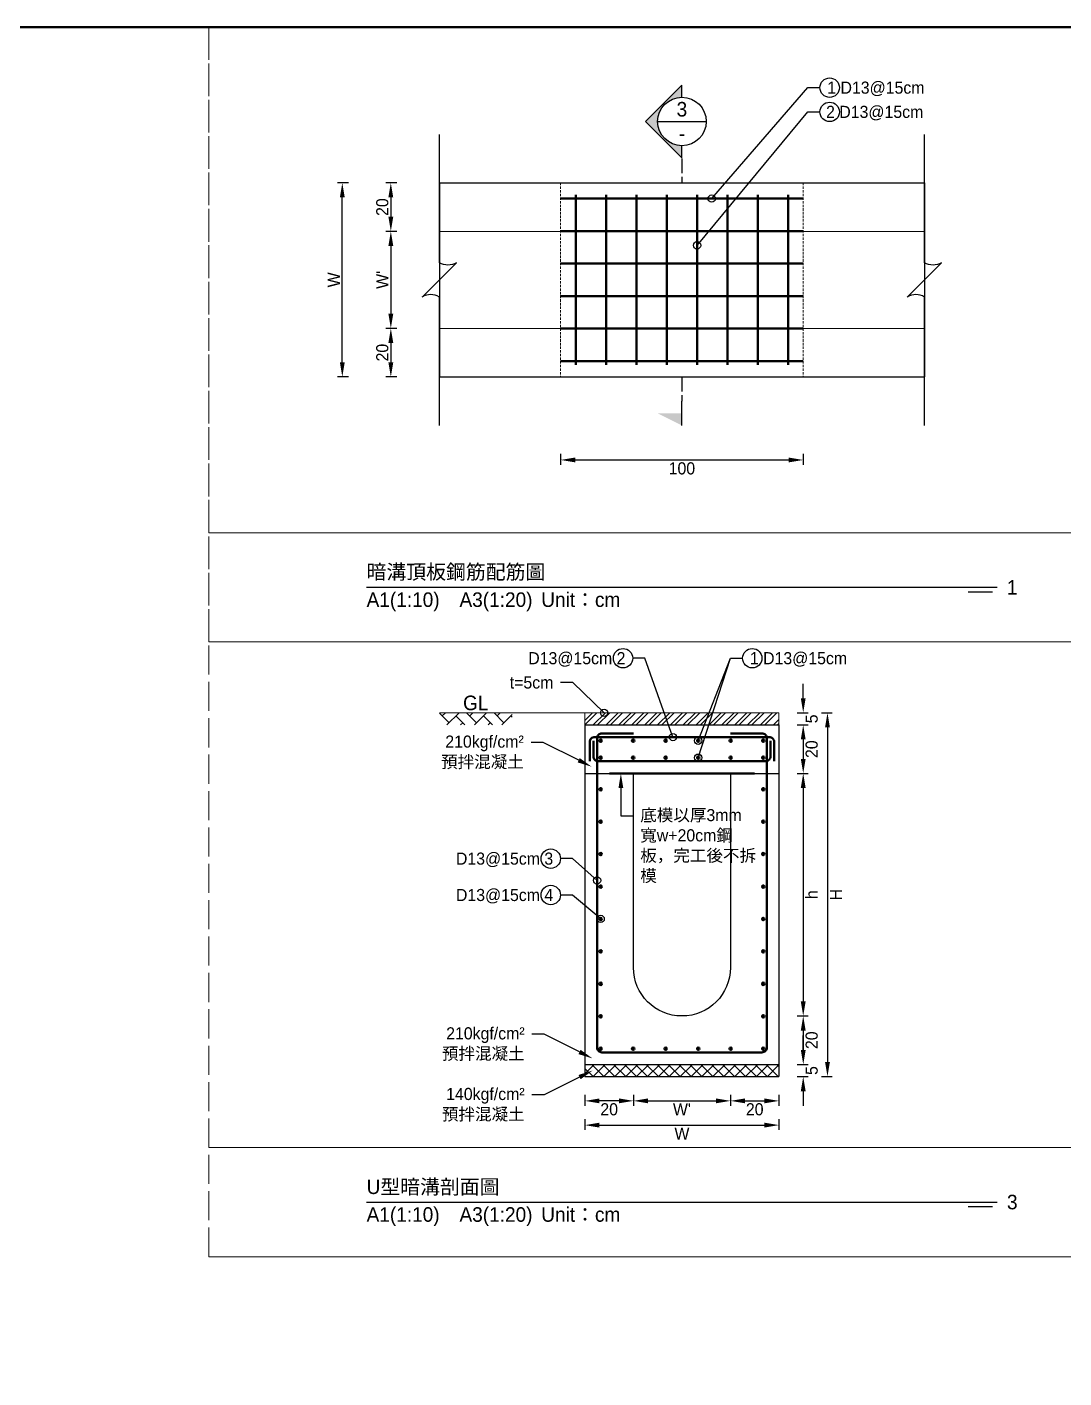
# Model space of a CAD drawing. Extents: x -3420 to 2030, y -3892 to 566.
# Drawn here: x -855 to -428, y -3335 to -2778 of the extents above; entities that cross this region are included whole.
import ezdxf
from ezdxf import colors
from ezdxf.entities.mleader import LeaderData, LeaderLine
from ezdxf.math import Vec2, Vec3

# ---------------------------------------------------------------- set-up
doc = ezdxf.new("R2010")
doc.units = 0
doc.header["$MEASUREMENT"] = 0
for name, pattern in [('ACAD_ISO02W100', [15, 12, -3]), ('DASHEDX2', [1.5, 1, -0.5]), ('HIDDEN', [0.375, 0.25, -0.125])]:
    doc.linetypes.add(name, pattern=pattern)
for name, color, linetype, lineweight in [('一、3.基本-變更', 1, 'Continuous', 50), ('二、1.繪圖-既有設施', 8, 'Continuous', 20), ('二、2.繪圖-施作項目', 181, 'Continuous', 30), ('二、4.繪圖-設計鋪面', 40, 'Continuous', 20), ('二、5.繪圖-鋼筋', 60, 'Continuous', 50), ('二、6.繪圖-其他施作項目', 35, 'Continuous', 30)]:
    doc.layers.add(name, color=color, linetype=linetype, lineweight=lineweight)
doc.layers.add('一、4.基本-隱藏', color=9, linetype='ACAD_ISO02W100', lineweight=20, plot=False)
doc.layers.add('三、3.文字-註解文字', color=2, linetype='Continuous')
doc.styles.add('次圖名(詳圖)', font='MS PGothic.ttf', dxfattribs={"height": 6})
doc.styles.add('註解文字(詳圖)', font='MS PGothic.ttf', dxfattribs={"height": 5})
doc.dimstyles.new('註解文字(詳圖)', dxfattribs={"dimtxt": 5, "dimasz": 6, "dimexe": 2, "dimexo": 5, "dimgap": 1, "dimtad": 2, "dimzin": 0, "dimdsep": 46, "dimtxsty": '註解文字(詳圖)', "dimcen": 0.1, "dimclrd": 144, "dimclre": 144, "dimclrt": 256, "dimadec": 0, "dimazin": 0, "dimtfac": 1, "dimtofl": 0, "dimtmove": 0, "dimatfit": 3, "dimfxlon": 1, "dimtolj": 1, "dimtzin": 0, "dimlwd": -1, "dimlwe": -1, "dimarcsym": 1})

# ---------------------------------------------------------------- blocks, each defined once
blk = doc.blocks.new('*D254')
at = {"layer": 'Defpoints', "color": 0, "transparency": 16777216}
for p in [(-685.015, -2842.25), (-705.015, -2862.25), (-685.015, -2862.25)]:
    blk.add_point(p, dxfattribs=at)
at = {"layer": '三、3.文字-註解文字', "color": 144, "transparency": 16777216}
for p, q in [((-702.515, -2842.25), (-707.015, -2842.25)), ((-705.015, -2848.25), (-705.015, -2856.25)), ((-702.515, -2862.25), (-707.015, -2862.25))]:
    blk.add_line(p, q, dxfattribs=at)
for points in [[(-706.015, -2848.25), (-704.015, -2848.25), (-705.015, -2842.25)], [(-706.015, -2856.25), (-704.015, -2856.25), (-705.015, -2862.25)]]:
    blk.add_solid(points, dxfattribs=at)
at = {"layer": '三、3.文字-註解文字', "transparency": 16777216, "insert": (-708.515, -2852.25), "char_height": 5, "attachment_point": 5, "rotation": 90, "style": '註解文字(詳圖)'}
blk.add_mtext('\\A1;20', dxfattribs=at)
blk = doc.blocks.new('*D255')
at = {"layer": 'Defpoints', "color": 0, "transparency": 16777216}
for p in [(-685.015, -2862.25), (-705.015, -2902.25), (-685.015, -2902.25)]:
    blk.add_point(p, dxfattribs=at)
at = {"layer": '三、3.文字-註解文字', "color": 144, "transparency": 16777216}
for p, q in [((-702.515, -2862.25), (-707.015, -2862.25)), ((-705.015, -2868.25), (-705.015, -2896.25)), ((-702.515, -2902.25), (-707.015, -2902.25))]:
    blk.add_line(p, q, dxfattribs=at)
for points in [[(-706.015, -2868.25), (-704.015, -2868.25), (-705.015, -2862.25)], [(-706.015, -2896.25), (-704.015, -2896.25), (-705.015, -2902.25)]]:
    blk.add_solid(points, dxfattribs=at)
at = {"layer": '三、3.文字-註解文字', "transparency": 16777216, "insert": (-708.515, -2882.25), "char_height": 5, "attachment_point": 5, "rotation": 90, "style": '註解文字(詳圖)'}
blk.add_mtext("\\A1;{\\fMS PGothic|b0|i0|c128|p34;W}'", dxfattribs=at)
blk = doc.blocks.new('*D256')
at = {"layer": 'Defpoints', "color": 0, "transparency": 16777216}
for p in [(-685.015, -2902.25), (-705.015, -2922.25), (-685.015, -2922.25)]:
    blk.add_point(p, dxfattribs=at)
at = {"layer": '三、3.文字-註解文字', "color": 144, "transparency": 16777216}
for p, q in [((-702.515, -2902.25), (-707.015, -2902.25)), ((-705.015, -2908.25), (-705.015, -2916.25)), ((-702.515, -2922.25), (-707.015, -2922.25))]:
    blk.add_line(p, q, dxfattribs=at)
for points in [[(-706.015, -2908.25), (-704.015, -2908.25), (-705.015, -2902.25)], [(-706.015, -2916.25), (-704.015, -2916.25), (-705.015, -2922.25)]]:
    blk.add_solid(points, dxfattribs=at)
at = {"layer": '三、3.文字-註解文字', "transparency": 16777216, "insert": (-708.515, -2912.25), "char_height": 5, "attachment_point": 5, "rotation": 90, "style": '註解文字(詳圖)'}
blk.add_mtext('\\A1;20', dxfattribs=at)
blk = doc.blocks.new('_Small')
at = {"color": 0, "linetype": 'ByBlock', "lineweight": -2}
blk.add_circle((0, 0), 0.25, dxfattribs=at)
blk = doc.blocks.new('*D257')
at = {"layer": 'Defpoints', "color": 0, "transparency": 16777216}
for p in [(-635.015, -2922.25), (-535.015, -2922.25), (-535.015, -2956.5)]:
    blk.add_point(p, dxfattribs=at)
at = {"layer": '三、3.文字-註解文字', "color": 144, "transparency": 16777216}
for p, q in [((-635.015, -2954), (-635.015, -2958.5)), ((-629.015, -2956.5), (-541.015, -2956.5)), ((-535.015, -2954), (-535.015, -2958.5))]:
    blk.add_line(p, q, dxfattribs=at)
for points in [[(-629.015, -2955.5), (-629.015, -2957.5), (-635.015, -2956.5)], [(-541.015, -2955.5), (-541.015, -2957.5), (-535.015, -2956.5)]]:
    blk.add_solid(points, dxfattribs=at)
at = {"layer": '三、3.文字-註解文字', "transparency": 16777216, "insert": (-585.015, -2960), "char_height": 5, "attachment_point": 5, "style": '註解文字(詳圖)'}
blk.add_mtext('\\A1;100', dxfattribs=at)
blk = doc.blocks.new('*D258')
at = {"layer": 'Defpoints', "color": 0, "transparency": 16777216}
for p in [(-725.015, -2842.25), (-685.015, -2842.25), (-685.015, -2922.25)]:
    blk.add_point(p, dxfattribs=at)
at = {"layer": '三、3.文字-註解文字', "color": 144, "transparency": 16777216}
for p, q in [((-722.515, -2842.25), (-727.015, -2842.25)), ((-725.015, -2916.25), (-725.015, -2848.25)), ((-722.515, -2922.25), (-727.015, -2922.25))]:
    blk.add_line(p, q, dxfattribs=at)
for points in [[(-726.015, -2848.25), (-724.015, -2848.25), (-725.015, -2842.25)], [(-726.015, -2916.25), (-724.015, -2916.25), (-725.015, -2922.25)]]:
    blk.add_solid(points, dxfattribs=at)
at = {"layer": '三、3.文字-註解文字', "transparency": 16777216, "insert": (-728.515, -2882.25), "char_height": 5, "attachment_point": 5, "rotation": 90, "style": '註解文字(詳圖)'}
blk.add_mtext('\\A1;W', dxfattribs=at)
blk = doc.blocks.new('*D259')
at = {"layer": 'Defpoints', "color": 0, "transparency": 16777216}
for p in [(-545, -3060.75), (-545, -3065.75), (-535, -3065.75)]:
    blk.add_point(p, dxfattribs=at)
at = {"layer": '三、3.文字-註解文字', "color": 144, "transparency": 16777216}
for p, q in [((-535, -3054.75), (-535, -3048.75)), ((-537.5, -3060.75), (-533, -3060.75)), ((-537.5, -3065.75), (-533, -3065.75)), ((-535, -3071.75), (-535, -3077.75))]:
    blk.add_line(p, q, dxfattribs=at)
for points in [[(-536, -3054.75), (-534, -3054.75), (-535, -3060.75)], [(-536, -3071.75), (-534, -3071.75), (-535, -3065.75)]]:
    blk.add_solid(points, dxfattribs=at)
at = {"layer": '三、3.文字-註解文字', "transparency": 16777216, "insert": (-531.5, -3063.25), "char_height": 5, "attachment_point": 5, "rotation": 90, "style": '註解文字(詳圖)'}
blk.add_mtext('\\A1;5', dxfattribs=at)
blk = doc.blocks.new('*D260')
at = {"layer": 'Defpoints', "color": 0, "transparency": 16777216}
for p in [(-545, -3065.75), (-545, -3085.75), (-535, -3085.75)]:
    blk.add_point(p, dxfattribs=at)
at = {"layer": '三、3.文字-註解文字', "color": 144, "transparency": 16777216}
for p, q in [((-537.5, -3065.75), (-533, -3065.75)), ((-535, -3071.75), (-535, -3079.75)), ((-537.5, -3085.75), (-533, -3085.75))]:
    blk.add_line(p, q, dxfattribs=at)
for points in [[(-536, -3071.75), (-534, -3071.75), (-535, -3065.75)], [(-536, -3079.75), (-534, -3079.75), (-535, -3085.75)]]:
    blk.add_solid(points, dxfattribs=at)
at = {"layer": '三、3.文字-註解文字', "transparency": 16777216, "insert": (-531.5, -3075.75), "char_height": 5, "attachment_point": 5, "rotation": 90, "style": '註解文字(詳圖)'}
blk.add_mtext('\\A1;20', dxfattribs=at)
blk = doc.blocks.new('*D261')
at = {"layer": 'Defpoints', "color": 0, "transparency": 16777216}
for p in [(-585, -3085.75), (-585, -3185.75), (-535, -3185.75)]:
    blk.add_point(p, dxfattribs=at)
at = {"layer": '三、3.文字-註解文字', "color": 144, "transparency": 16777216}
for p, q in [((-537.5, -3085.75), (-533, -3085.75)), ((-535, -3091.75), (-535, -3179.75)), ((-537.5, -3185.75), (-533, -3185.75))]:
    blk.add_line(p, q, dxfattribs=at)
for points in [[(-536, -3091.75), (-534, -3091.75), (-535, -3085.75)], [(-536, -3179.75), (-534, -3179.75), (-535, -3185.75)]]:
    blk.add_solid(points, dxfattribs=at)
at = {"layer": '三、3.文字-註解文字', "transparency": 16777216, "insert": (-531.5, -3135.75), "char_height": 5, "attachment_point": 5, "rotation": 90, "style": '註解文字(詳圖)'}
blk.add_mtext('\\A1;h', dxfattribs=at)
blk = doc.blocks.new('*D262')
at = {"layer": 'Defpoints', "color": 0, "transparency": 16777216}
for p in [(-585, -3185.75), (-545, -3205.75), (-535, -3205.75)]:
    blk.add_point(p, dxfattribs=at)
at = {"layer": '三、3.文字-註解文字', "color": 144, "transparency": 16777216}
for p, q in [((-537.5, -3185.75), (-533, -3185.75)), ((-535, -3191.75), (-535, -3199.75)), ((-537.5, -3205.75), (-533, -3205.75))]:
    blk.add_line(p, q, dxfattribs=at)
for points in [[(-536, -3191.75), (-534, -3191.75), (-535, -3185.75)], [(-536, -3199.75), (-534, -3199.75), (-535, -3205.75)]]:
    blk.add_solid(points, dxfattribs=at)
at = {"layer": '三、3.文字-註解文字', "transparency": 16777216, "insert": (-531.5, -3195.75), "char_height": 5, "attachment_point": 5, "rotation": 90, "style": '註解文字(詳圖)'}
blk.add_mtext('\\A1;20', dxfattribs=at)
blk = doc.blocks.new('*D263')
at = {"layer": 'Defpoints', "color": 0, "transparency": 16777216}
for p in [(-545, -3205.75), (-545, -3210.75), (-535, -3210.75)]:
    blk.add_point(p, dxfattribs=at)
at = {"layer": '三、3.文字-註解文字', "color": 144, "transparency": 16777216}
for p, q in [((-535, -3199.75), (-535, -3193.75)), ((-537.5, -3205.75), (-533, -3205.75)), ((-537.5, -3210.75), (-533, -3210.75)), ((-535, -3216.75), (-535, -3222.75))]:
    blk.add_line(p, q, dxfattribs=at)
for points in [[(-536, -3199.75), (-534, -3199.75), (-535, -3205.75)], [(-536, -3216.75), (-534, -3216.75), (-535, -3210.75)]]:
    blk.add_solid(points, dxfattribs=at)
at = {"layer": '三、3.文字-註解文字', "transparency": 16777216, "insert": (-531.5, -3208.25), "char_height": 5, "attachment_point": 5, "rotation": 90, "style": '註解文字(詳圖)'}
blk.add_mtext('\\A1;5', dxfattribs=at)
blk = doc.blocks.new('*D250')
at = {"layer": 'Defpoints', "color": 0, "transparency": 16777216}
for p in [(-545, -3060.75), (-545, -3210.75), (-525, -3210.75)]:
    blk.add_point(p, dxfattribs=at)
at = {"layer": '三、3.文字-註解文字', "color": 144, "transparency": 16777216}
for p, q in [((-527.5, -3060.75), (-523, -3060.75)), ((-525, -3066.75), (-525, -3204.75)), ((-527.5, -3210.75), (-523, -3210.75))]:
    blk.add_line(p, q, dxfattribs=at)
for points in [[(-526, -3066.75), (-524, -3066.75), (-525, -3060.75)], [(-526, -3204.75), (-524, -3204.75), (-525, -3210.75)]]:
    blk.add_solid(points, dxfattribs=at)
at = {"layer": '三、3.文字-註解文字', "transparency": 16777216, "insert": (-521.5, -3135.75), "char_height": 5, "attachment_point": 5, "rotation": 90, "style": '註解文字(詳圖)'}
blk.add_mtext('\\A1;H', dxfattribs=at)
blk = doc.blocks.new('*D251')
at = {"layer": 'Defpoints', "color": 0, "transparency": 16777216}
for p in [(-625, -3085.75), (-605, -3085.75), (-625, -3220.75)]:
    blk.add_point(p, dxfattribs=at)
at = {"layer": '三、3.文字-註解文字', "color": 144, "transparency": 16777216}
for p, q in [((-625, -3218.25), (-625, -3222.75)), ((-605, -3218.25), (-605, -3222.75)), ((-611, -3220.75), (-619, -3220.75))]:
    blk.add_line(p, q, dxfattribs=at)
for points in [[(-619, -3219.75), (-619, -3221.75), (-625, -3220.75)], [(-611, -3219.75), (-611, -3221.75), (-605, -3220.75)]]:
    blk.add_solid(points, dxfattribs=at)
at = {"layer": '三、3.文字-註解文字', "transparency": 16777216, "insert": (-615, -3224.25), "char_height": 5, "attachment_point": 5, "style": '註解文字(詳圖)'}
blk.add_mtext('\\A1;20', dxfattribs=at)
blk = doc.blocks.new('*D252')
at = {"layer": 'Defpoints', "color": 0, "transparency": 16777216}
for p in [(-605, -3085.75), (-565, -3085.75), (-565, -3220.75)]:
    blk.add_point(p, dxfattribs=at)
at = {"layer": '三、3.文字-註解文字', "color": 144, "transparency": 16777216}
for p, q in [((-605, -3218.25), (-605, -3222.75)), ((-565, -3218.25), (-565, -3222.75)), ((-599, -3220.75), (-571, -3220.75))]:
    blk.add_line(p, q, dxfattribs=at)
for points in [[(-599, -3219.75), (-599, -3221.75), (-605, -3220.75)], [(-571, -3219.75), (-571, -3221.75), (-565, -3220.75)]]:
    blk.add_solid(points, dxfattribs=at)
at = {"layer": '三、3.文字-註解文字', "transparency": 16777216, "insert": (-585, -3224.25), "char_height": 5, "attachment_point": 5, "style": '註解文字(詳圖)'}
blk.add_mtext("\\A1;W'", dxfattribs=at)
blk = doc.blocks.new('*D253')
at = {"layer": 'Defpoints', "color": 0, "transparency": 16777216}
for p in [(-565, -3085.75), (-545, -3085.75), (-545, -3220.75)]:
    blk.add_point(p, dxfattribs=at)
at = {"layer": '三、3.文字-註解文字', "color": 144, "transparency": 16777216}
for p, q in [((-565, -3218.25), (-565, -3222.75)), ((-545, -3218.25), (-545, -3222.75)), ((-559, -3220.75), (-551, -3220.75))]:
    blk.add_line(p, q, dxfattribs=at)
for points in [[(-559, -3219.75), (-559, -3221.75), (-565, -3220.75)], [(-551, -3219.75), (-551, -3221.75), (-545, -3220.75)]]:
    blk.add_solid(points, dxfattribs=at)
at = {"layer": '三、3.文字-註解文字', "transparency": 16777216, "insert": (-555, -3224.25), "char_height": 5, "attachment_point": 5, "style": '註解文字(詳圖)'}
blk.add_mtext('\\A1;20', dxfattribs=at)
blk = doc.blocks.new('*D306')
at = {"layer": 'Defpoints', "color": 0, "transparency": 16777216}
for p in [(-625, -3210.75), (-545, -3210.75), (-545, -3230.75)]:
    blk.add_point(p, dxfattribs=at)
at = {"layer": '三、3.文字-註解文字', "color": 144, "transparency": 16777216}
for p, q in [((-625, -3228.25), (-625, -3232.75)), ((-545, -3228.25), (-545, -3232.75)), ((-619, -3230.75), (-551, -3230.75))]:
    blk.add_line(p, q, dxfattribs=at)
for points in [[(-619, -3229.75), (-619, -3231.75), (-625, -3230.75)], [(-551, -3229.75), (-551, -3231.75), (-545, -3230.75)]]:
    blk.add_solid(points, dxfattribs=at)
at = {"layer": '三、3.文字-註解文字', "transparency": 16777216, "insert": (-585, -3234.25), "char_height": 5, "attachment_point": 5, "style": '註解文字(詳圖)'}
blk.add_mtext('\\A1;W', dxfattribs=at)

msp = doc.modelspace()

# ---------------------------------------------------------------- hatches: boundary and pattern name
at = {"layer": '三、3.文字-註解文字'}
h = msp.add_hatch(color=256, dxfattribs=at)
h.dxf.hatch_style = 1
h.paths.add_polyline_path([(-585.015, -2801.943), (-600.015, -2816.943), (-585.015, -2831.943), (-585.015, -2826.943, -0.4142136), (-595.015, -2816.943, -0.4142136), (-585.015, -2806.943)])
h = msp.add_hatch(color=256, dxfattribs=at)
h.dxf.hatch_style = 1
h.paths.add_polyline_path([(-595.015, -2937.25), (-585.015, -2942.25), (-585.015, -2937.25)])
at = {"layer": '二、2.繪圖-施作項目'}
h = msp.add_hatch(dxfattribs=at)
h.set_pattern_fill('ANSI37', color=256)
h.set_pattern_definition([(45, (658.0375, -2671.9498), (-2.245064, 2.245064), []), (135, (658.0375, -2671.9498), (-2.245064, -2.245064), [])])
h.paths.add_polyline_path([(-545, -3210.75), (-545, -3205.75), (-625, -3205.75), (-625, -3210.75)])
at = {"layer": '二、4.繪圖-設計鋪面'}
h = msp.add_hatch(dxfattribs=at)
h.set_pattern_fill('AR-HBONE', color=256)
h.set_pattern_definition([(45, (-5, -2790.5), (0, 5.656854), [12, -4]), (135, (-2.1716, -2787.6716), (4e-16, 5.656854), [12, -4])])
h.paths.add_polyline_path([(-655, -3060.75), (-685, -3060.75), (-685, -3065.75), (-655, -3065.75)])
h = msp.add_hatch(dxfattribs=at)
h.set_pattern_fill('ANSI32', color=256, scale=10)
h.set_pattern_definition([(45, (-2745.2503, -2776.443), (-2.6516504, 2.6516504), []), (45, (-2743.4825, -2776.443), (-2.6516504, 2.6516504), [])])
h.paths.add_polyline_path([(-625, -3060.75), (-625, -3065.75), (-545, -3065.75), (-545, -3060.75)])
at = {"layer": '二、5.繪圖-鋼筋'}
h = msp.add_hatch(color=256, dxfattribs=at)
h.dxf.hatch_style = 1
h.paths.add_polyline_path([(-618, -3072.25, 1), (-619, -3072.25, 1)])
h = msp.add_hatch(color=256, dxfattribs=at)
h.dxf.hatch_style = 1
h.paths.add_polyline_path([(-604.6, -3072.25, 1), (-605.6, -3072.25, 1)])
h = msp.add_hatch(color=256, dxfattribs=at)
h.dxf.hatch_style = 1
h.paths.add_polyline_path([(-591.2, -3072.25, 1), (-592.2, -3072.25, 1)])
h = msp.add_hatch(color=256, dxfattribs=at)
h.dxf.hatch_style = 1
h.paths.add_polyline_path([(-577.8, -3072.25, 1), (-578.8, -3072.25, 1)])
h = msp.add_hatch(color=256, dxfattribs=at)
h.dxf.hatch_style = 1
h.paths.add_polyline_path([(-564.4, -3072.25, 1), (-565.4, -3072.25, 1)])
h = msp.add_hatch(color=256, dxfattribs=at)
h.dxf.hatch_style = 1
h.paths.add_polyline_path([(-551, -3072.25, 1), (-552, -3072.25, 1)])
h = msp.add_hatch(color=256, dxfattribs=at)
h.dxf.hatch_style = 1
h.paths.add_polyline_path([(-618, -3079.25, 1), (-619, -3079.25, 1)])
h = msp.add_hatch(color=256, dxfattribs=at)
h.dxf.hatch_style = 1
h.paths.add_polyline_path([(-604.6, -3079.25, 1), (-605.6, -3079.25, 1)])
h = msp.add_hatch(color=256, dxfattribs=at)
h.dxf.hatch_style = 1
h.paths.add_polyline_path([(-591.2, -3079.25, 1), (-592.2, -3079.25, 1)])
h = msp.add_hatch(color=256, dxfattribs=at)
h.dxf.hatch_style = 1
h.paths.add_polyline_path([(-577.8, -3079.25, 1), (-578.8, -3079.25, 1)])
h = msp.add_hatch(color=256, dxfattribs=at)
h.dxf.hatch_style = 1
h.paths.add_polyline_path([(-564.4, -3079.25, 1), (-565.4, -3079.25, 1)])
h = msp.add_hatch(color=256, dxfattribs=at)
h.dxf.hatch_style = 1
h.paths.add_polyline_path([(-551, -3079.25, 1), (-552, -3079.25, 1)])
h = msp.add_hatch(color=256, dxfattribs=at)
h.dxf.hatch_style = 1
h.paths.add_polyline_path([(-618, -3092.25, 1), (-619, -3092.25, 1)])
h = msp.add_hatch(color=256, dxfattribs=at)
h.dxf.hatch_style = 1
h.paths.add_polyline_path([(-551, -3092.25, 1), (-552, -3092.25, 1)])
h = msp.add_hatch(color=256, dxfattribs=at)
h.dxf.hatch_style = 1
h.paths.add_polyline_path([(-618, -3105.625, 1), (-619, -3105.625, 1)])
h = msp.add_hatch(color=256, dxfattribs=at)
h.dxf.hatch_style = 1
h.paths.add_polyline_path([(-551, -3105.625, 1), (-552, -3105.625, 1)])
h = msp.add_hatch(color=256, dxfattribs=at)
h.dxf.hatch_style = 1
h.paths.add_polyline_path([(-618, -3119, 1), (-619, -3119, 1)])
h = msp.add_hatch(color=256, dxfattribs=at)
h.dxf.hatch_style = 1
h.paths.add_polyline_path([(-551, -3119, 1), (-552, -3119, 1)])
h = msp.add_hatch(color=256, dxfattribs=at)
h.dxf.hatch_style = 1
h.paths.add_polyline_path([(-618, -3132.375, 1), (-619, -3132.375, 1)])
h = msp.add_hatch(color=256, dxfattribs=at)
h.dxf.hatch_style = 1
h.paths.add_polyline_path([(-551, -3132.375, 1), (-552, -3132.375, 1)])
h = msp.add_hatch(color=256, dxfattribs=at)
h.dxf.hatch_style = 1
h.paths.add_polyline_path([(-618, -3145.75, 1), (-619, -3145.75, 1)])
h = msp.add_hatch(color=256, dxfattribs=at)
h.dxf.hatch_style = 1
h.paths.add_polyline_path([(-551, -3145.75, 1), (-552, -3145.75, 1)])
h = msp.add_hatch(color=256, dxfattribs=at)
h.dxf.hatch_style = 1
h.paths.add_polyline_path([(-618, -3159.125, 1), (-619, -3159.125, 1)])
h = msp.add_hatch(color=256, dxfattribs=at)
h.dxf.hatch_style = 1
h.paths.add_polyline_path([(-551, -3159.125, 1), (-552, -3159.125, 1)])
h = msp.add_hatch(color=256, dxfattribs=at)
h.dxf.hatch_style = 1
h.paths.add_polyline_path([(-618, -3172.5, 1), (-619, -3172.5, 1)])
h = msp.add_hatch(color=256, dxfattribs=at)
h.dxf.hatch_style = 1
h.paths.add_polyline_path([(-551, -3172.5, 1), (-552, -3172.5, 1)])
h = msp.add_hatch(color=256, dxfattribs=at)
h.dxf.hatch_style = 1
h.paths.add_polyline_path([(-618, -3185.875, 1), (-619, -3185.875, 1)])
h = msp.add_hatch(color=256, dxfattribs=at)
h.dxf.hatch_style = 1
h.paths.add_polyline_path([(-551, -3185.875, 1), (-552, -3185.875, 1)])
h = msp.add_hatch(color=256, dxfattribs=at)
h.dxf.hatch_style = 1
h.paths.add_polyline_path([(-618, -3199.25, 1), (-619, -3199.25, 1)])
h = msp.add_hatch(color=256, dxfattribs=at)
h.dxf.hatch_style = 1
h.paths.add_polyline_path([(-604.6, -3199.25, 1), (-605.6, -3199.25, 1)])
h = msp.add_hatch(color=256, dxfattribs=at)
h.dxf.hatch_style = 1
h.paths.add_polyline_path([(-591.2, -3199.25, 1), (-592.2, -3199.25, 1)])
h = msp.add_hatch(color=256, dxfattribs=at)
h.dxf.hatch_style = 1
h.paths.add_polyline_path([(-577.8, -3199.25, 1), (-578.8, -3199.25, 1)])
h = msp.add_hatch(color=256, dxfattribs=at)
h.dxf.hatch_style = 1
h.paths.add_polyline_path([(-564.4, -3199.25, 1), (-565.4, -3199.25, 1)])
h = msp.add_hatch(color=256, dxfattribs=at)
h.dxf.hatch_style = 1
h.paths.add_polyline_path([(-551, -3199.25, 1), (-552, -3199.25, 1)])

# ---------------------------------------------------------------- linework, layer by layer
at = {"layer": '一、3.基本-變更'}
msp.add_lwpolyline([(-3420, -2778), (0, -2778), (0, -3892), (-3420, -3892)], close=True, dxfattribs=at)
at = {"layer": '一、4.基本-隱藏'}
for points in [[(-780, -2778), (0, -2778), (0, -3285), (-780, -3285)], [(-780, -2778), (-390, -2778), (-390, -2986.5), (-780, -2986.5)], [(-780, -2986.5), (-390, -2986.5), (-390, -3031.5), (-780, -3031.5)], [(-780, -3031.5), (-390, -3031.5), (-390, -3240), (-780, -3240)], [(-780, -3240), (-390, -3240), (-390, -3285), (-780, -3285)]]:
    msp.add_lwpolyline(points, close=True, dxfattribs=at)
msp.add_lwpolyline([(-780, -3285), (0, -3285)], dxfattribs=at)
at = {"layer": '三、3.文字-註解文字'}
for points in [[(-585.015, -2806.943), (-585.015, -2801.943), (-600.015, -2816.943), (-585.015, -2831.943), (-585.015, -2826.943)], [(-595.015, -2816.943), (-575.015, -2816.943)], [(-585.015, -2942.25), (-585.015, -2932.25)], [(-715, -3009), (-455, -3009)], [(-457, -3011), (-467, -3011)], [(-715, -3262.5), (-455, -3262.5)], [(-457, -3264.5), (-467, -3264.5)]]:
    msp.add_lwpolyline(points, dxfattribs=at)
for points in [[(-685.015, -2942.25), (-685.015, -2889.321, 0.2828427), (-692.086, -2889.321), (-677.944, -2875.179, -0.2828427), (-685.015, -2875.179), (-685.015, -2822.25)], [(-485.015, -2942.25), (-485.015, -2889.321, 0.2828427), (-492.086, -2889.321), (-477.944, -2875.179, -0.2828427), (-485.015, -2875.179), (-485.015, -2822.25)]]:
    msp.add_lwpolyline(points, format="xyb", dxfattribs=at)
at = {"layer": '三、3.文字-註解文字', "linetype": 'ACAD_ISO02W100', "ltscale": 0.5}
for points in [[(-585.015, -2832.25), (-585.015, -2842.25)], [(-585.015, -2922.25), (-585.015, -2932.25)]]:
    msp.add_lwpolyline(points, dxfattribs=at)
at = {"layer": '三、3.文字-註解文字'}
for centre, radius in [((-524.085, -2803), 4), ((-585.015, -2816.943), 10), ((-524.085, -2813), 4), ((-609.282, -3038.25), 4), ((-556, -3038.25), 4), ((-639.082, -3120.875), 4), ((-639.082, -3135.875), 4)]:
    msp.add_circle(centre, radius, dxfattribs=at)
at = {"layer": '二、1.繪圖-既有設施', "linetype": 'DASHEDX2'}
for points in [[(-635.015, -2842.25), (-635.015, -2922.25)], [(-535.015, -2842.25), (-535.015, -2922.25)]]:
    msp.add_lwpolyline(points, dxfattribs=at)
at = {"layer": '二、1.繪圖-既有設施', "linetype": 'HIDDEN'}
for points in [[(-685.015, -2862.25), (-485.015, -2862.25)], [(-685.015, -2902.25), (-485.015, -2902.25)]]:
    msp.add_lwpolyline(points, dxfattribs=at)
at = {"layer": '二、2.繪圖-施作項目'}
for points in [[(-685.015, -2842.25), (-485.015, -2842.25)], [(-685.015, -2842.25), (-685.015, -2922.25)], [(-485.015, -2842.25), (-485.015, -2922.25)], [(-685.015, -2922.25), (-485.015, -2922.25)], [(-625, -3065.75), (-545, -3065.75)], [(-625, -3065.75), (-625, -3085.75)], [(-545, -3065.75), (-545, -3085.75)], [(-625, -3085.75), (-545, -3085.75)], [(-625, -3085.75), (-545, -3085.75)], [(-625, -3085.75), (-625, -3210.75)], [(-545, -3085.75), (-545, -3210.75)], [(-625, -3205.75), (-545, -3205.75)], [(-625, -3210.75), (-545, -3210.75)]]:
    msp.add_lwpolyline(points, dxfattribs=at)
msp.add_lwpolyline([(-565, -3085.75), (-565, -3165.75, -1), (-605, -3165.75), (-605, -3085.75)], format="xyb", dxfattribs=at)
at = {"layer": '二、4.繪圖-設計鋪面'}
for points in [[(-625, -3060.75), (-685, -3060.75)], [(-625, -3060.75), (-545, -3060.75)], [(-625, -3060.75), (-625, -3065.75)], [(-545, -3060.75), (-545, -3065.75)], [(-625, -3065.75), (-545, -3065.75)]]:
    msp.add_lwpolyline(points, dxfattribs=at)
at = {"layer": '二、5.繪圖-鋼筋'}
for points in [[(-635.015, -2848.75), (-535.015, -2848.75)], [(-628.765, -2847.25), (-628.765, -2917.25)], [(-616.265, -2847.25), (-616.265, -2917.25)], [(-603.765, -2847.25), (-603.765, -2917.25)], [(-591.265, -2847.25), (-591.265, -2917.25)], [(-578.765, -2847.25), (-578.765, -2917.25)], [(-566.265, -2847.25), (-566.265, -2917.25)], [(-553.765, -2847.25), (-553.765, -2917.25)], [(-541.265, -2847.25), (-541.265, -2917.25)], [(-635.015, -2862.15), (-535.015, -2862.15)], [(-635.015, -2875.55), (-535.015, -2875.55)], [(-635.015, -2888.95), (-535.015, -2888.95)], [(-635.015, -2902.35), (-535.015, -2902.35)], [(-635.015, -2915.75), (-535.015, -2915.75)]]:
    msp.add_lwpolyline(points, dxfattribs=at)
for points in [[(-547, -3080.75), (-547, -3072.75, 0.4142136), (-549, -3070.75), (-621, -3070.75, 0.4142136), (-623, -3072.75), (-623, -3080.75)], [(-621.5, -3072.25), (-621.5, -3078.75, 0.4142136), (-619.5, -3080.75), (-550.5, -3080.75, 0.4142136), (-548.5, -3078.75), (-548.5, -3072.25)], [(-605, -3069.25), (-618, -3069.25, 0.4142136), (-620, -3071.25), (-620, -3085.75)], [(-565, -3069.25), (-552, -3069.25, -0.4142136), (-550, -3071.25), (-550, -3085.75)], [(-550, -3085.75), (-550, -3198.75, -0.4142136), (-552, -3200.75), (-618, -3200.75, -0.4142136), (-620, -3198.75), (-620, -3085.75)]]:
    msp.add_lwpolyline(points, format="xyb", dxfattribs=at)
for centre in [(-618.5, -3072.25), (-605.1, -3072.25), (-591.7, -3072.25), (-578.3, -3072.25), (-564.9, -3072.25), (-551.5, -3072.25), (-618.5, -3079.25), (-605.1, -3079.25), (-591.7, -3079.25), (-578.3, -3079.25), (-564.9, -3079.25), (-551.5, -3079.25), (-618.5, -3092.25), (-551.5, -3092.25), (-618.5, -3105.625), (-551.5, -3105.625), (-618.5, -3119), (-551.5, -3119), (-618.5, -3132.375), (-551.5, -3132.375), (-618.5, -3145.75), (-551.5, -3145.75), (-618.5, -3159.125), (-551.5, -3159.125), (-618.5, -3172.5), (-551.5, -3172.5), (-618.5, -3185.875), (-551.5, -3185.875), (-618.5, -3199.25), (-605.1, -3199.25), (-591.7, -3199.25), (-578.3, -3199.25), (-564.9, -3199.25), (-551.5, -3199.25)]:
    msp.add_circle(centre, 0.5, dxfattribs=at)
at = {"layer": '二、6.繪圖-其他施作項目', "const_width": 1}
msp.add_lwpolyline([(-615, -3085.75), (-555, -3085.75)], dxfattribs=at)

# ---------------------------------------------------------------- texts
at = {"layer": '三、3.文字-註解文字', "char_height": 6}
for s, width, gutter_width, insert, attachment_point, style in [('3', 6.60394, 25, (-585.015, -2811.943), 5, '註解文字(詳圖)'), ('-', 6.60394, 25, (-585.015, -2821.943), 5, '註解文字(詳圖)'), ('暗{\\fMS PGothic|b0|i0|c128|p34;溝頂板鋼筋配筋圖}', 80.77209, 15, (-715, -3003), 4, '次圖名(詳圖)'), ('1', 3, 15, (-451, -3009), 4, '次圖名(詳圖)'), ('A1(1:10)\u3000A3(1:20){\\fMS PGothic|b0|i0|c128|p34;^IUnit：cm}', 136.03259, 15, (-715, -3015), 4, '次圖名(詳圖)'), ('U型{\\fMS PGothic|b0|i0|c128|p34;暗溝剖面圖}', 134.12151, 15, (-715, -3256.5), 4, '次圖名(詳圖)'), ('3', 3, 15, (-451, -3262.5), 4, '次圖名(詳圖)'), ('A1(1:10)\u3000A3(1:20){\\fMS PGothic|b0|i0|c128|p34;^IUnit：cm}', 136.03259, 15, (-715, -3268.5), 4, '次圖名(詳圖)')]:
    msp.add_mtext_dynamic_manual_height_columns(s, width=width, gutter_width=gutter_width, heights=[0], dxfattribs=dict(at, insert=insert, attachment_point=attachment_point, style=style))
at = {"layer": '二、4.繪圖-設計鋪面', "insert": (-670, -3059.75), "char_height": 6, "attachment_point": 8, "style": '註解文字(詳圖)'}
msp.add_mtext_dynamic_manual_height_columns('{\\fMS PGothic|b0|i0|c128|p34;GL}', width=10.17412, gutter_width=30, heights=[0], dxfattribs=at)

# ---------------------------------------------------------------- dimensions: what is measured, and where the dimension line sits
at = {"layer": '三、3.文字-註解文字'}
for base, p1, p2, text, picture, middle in [((-725.015, -2842.25), (-685.015, -2922.25), (-685.015, -2842.25), 'W', '*D258', (-728.515, -2882.25)), ((-705.015, -2862.25), (-685.015, -2842.25), (-685.015, -2862.25), '20', '*D254', (-708.515, -2852.25)), ((-705.015, -2902.25), (-685.015, -2862.25), (-685.015, -2902.25), "{\\fMS PGothic|b0|i0|c128|p34;W}'", '*D255', (-708.515, -2882.25)), ((-705.015, -2922.25), (-685.015, -2902.25), (-685.015, -2922.25), '20', '*D256', (-708.515, -2912.25)), ((-535, -3065.75), (-545, -3060.75), (-545, -3065.75), '5', '*D259', (-531.5, -3063.25)), ((-525, -3210.75), (-545, -3060.75), (-545, -3210.75), 'H', '*D250', (-521.5, -3135.75)), ((-535, -3085.75), (-545, -3065.75), (-545, -3085.75), '20', '*D260', (-531.5, -3075.75)), ((-535, -3185.75), (-585, -3085.75), (-585, -3185.75), 'h', '*D261', (-531.5, -3135.75)), ((-535, -3205.75), (-585, -3185.75), (-545, -3205.75), '20', '*D262', (-531.5, -3195.75)), ((-535, -3210.75), (-545, -3205.75), (-545, -3210.75), '5', '*D263', (-531.5, -3208.25))]:
    dim = msp.add_linear_dim(base=base, p1=p1, p2=p2, angle=90, text=text, dimstyle='註解文字(詳圖)', dxfattribs=at)
    dim.commit()
    dim.dimension.update_dxf_attribs({"geometry": picture, "text_midpoint": middle})
for base, p1, p2, text, picture, middle in [((-535.015, -2956.5), (-635.015, -2922.25), (-535.015, -2922.25), '100', '*D257', (-585.015, -2960)), ((-625, -3220.75), (-605, -3085.75), (-625, -3085.75), '20', '*D251', (-615, -3224.25)), ((-565, -3220.75), (-605, -3085.75), (-565, -3085.75), "W'", '*D252', (-585, -3224.25)), ((-545, -3220.75), (-565, -3085.75), (-545, -3085.75), '20', '*D253', (-555, -3224.25)), ((-545, -3230.75), (-625, -3210.75), (-545, -3210.75), 'W', '*D306', (-585, -3234.25))]:
    dim = msp.add_linear_dim(base=base, p1=p1, p2=p2, text=text, dimstyle='註解文字(詳圖)', dxfattribs=at)
    dim.commit()
    dim.dimension.update_dxf_attribs({"geometry": picture, "text_midpoint": middle})

# ---------------------------------------------------------------- leaders
ml = msp.add_multileader_mtext('Standard', dxfattribs=at)
ml.set_content('{\\fMS PGothic|b0|i0|c128|p34;1 }D13@15cm', color=256, style='註解文字(詳圖)')
ml.set_leader_properties(color=144, linetype='ByLayer', lineweight=-1)
ml.set_arrow_properties(name='SMALL')
ml.build(insert=Vec2(0, 0))
ml.multileader.update_dxf_attribs({"dogleg_length": 5, "arrow_head_size": 6})
ctx = ml.context
ctx.base_point, ctx.char_height, ctx.arrow_head_size, ctx.landing_gap_size, ctx.plane_origin = Vec3(-528.085, -2803), 5, 6, 3, Vec3(-570.71, -2850.835)
notes = []
notes.append((ctx, [(0, (1, 1, 0), (-533.085, -2803), (1, 0), 5, [(0, [(-572.743, -2848.75)], 0, [])])]))
ctx.mtext.insert, ctx.mtext.flow_direction = Vec3(-525.085, -2800.486), 5
ml = msp.add_multileader_mtext('Standard', dxfattribs=at)
ml.set_content('{\\fMS PGothic|b0|i0|c128|p34;2 }D13@15cm', color=256, style='註解文字(詳圖)')
ml.set_leader_properties(color=144, linetype='ByLayer', lineweight=-1)
ml.set_arrow_properties(name='SMALL')
ml.build(insert=Vec2(0, 0))
ml.multileader.update_dxf_attribs({"dogleg_length": 5, "arrow_head_size": 6})
ctx = ml.context
ctx.base_point, ctx.char_height, ctx.arrow_head_size, ctx.landing_gap_size, ctx.plane_origin = Vec3(-528.085, -2813), 5, 6, 2.5, Vec3(-570.71, -2860.835)
notes.append((ctx, [(0, (1, 1, 0), (-533.085, -2813), (1, 0), 5, [(0, [(-578.78, -2868.015)], 0, [])])]))
ctx.mtext.insert, ctx.mtext.flow_direction = Vec3(-525.585, -2810.486), 5
ml = msp.add_multileader_mtext('Standard', dxfattribs=at)
ml.set_content('{\\fMS PGothic|b0|i0|c128|p34;D13@15cm }2', color=256, style='註解文字(詳圖)')
ml.set_leader_properties(color=144, linetype='ByLayer', lineweight=-1)
ml.set_arrow_properties(name='SMALL')
ml.build(insert=Vec2(0, 0))
ml.multileader.update_dxf_attribs({"dogleg_length": 5, "arrow_head_size": 6})
ctx = ml.context
ctx.base_point, ctx.char_height, ctx.arrow_head_size, ctx.landing_gap_size, ctx.plane_origin = Vec3(-649.378, -3038.25), 5, 6, 3, Vec3(-699.213, -3086.085)
ctx.text_align_type = 2
notes.append((ctx, [(1, (1, 1, 0), (-600.282, -3038.25), (-1, 0), 5, [(0, [(-588.7, -3070.75)], 0, [])])]))
ctx.mtext.insert, ctx.mtext.alignment, ctx.mtext.flow_direction = Vec3(-608.282, -3035.736), 3, 5
ml = msp.add_multileader_mtext('Standard', dxfattribs=at)
ml.set_content('{\\fMS PGothic|b0|i0|c128|p34;1 }D13@15cm', color=256, style='註解文字(詳圖)')
ml.set_leader_properties(color=144, linetype='ByLayer', lineweight=-1)
ml.set_arrow_properties(name='SMALL')
ml.build(insert=Vec2(0, 0))
ml.multileader.update_dxf_attribs({"dogleg_length": 5, "arrow_head_size": 6})
ctx = ml.context
ctx.base_point, ctx.char_height, ctx.arrow_head_size, ctx.landing_gap_size, ctx.plane_origin = Vec3(-560, -3038.25), 5, 6, 3, Vec3(-602.625, -3086.085)
notes.append((ctx, [(0, (1, 1, 0), (-565, -3038.25), (1, 0), 5, [(0, [(-578.3, -3072.25)], 0, [])])]))
ctx.mtext.insert, ctx.mtext.flow_direction = Vec3(-557, -3035.736), 5
ml = msp.add_multileader_mtext('Standard', dxfattribs=at)
ml.set_content(' ', color=256, style='註解文字(詳圖)')
ml.set_leader_properties(color=144, linetype='ByLayer', lineweight=-1)
ml.set_arrow_properties(name='SMALL')
ml.build(insert=Vec2(0, 0))
ml.multileader.update_dxf_attribs({"dogleg_length": 5, "arrow_head_size": 6})
ctx = ml.context
ctx.base_point, ctx.char_height, ctx.arrow_head_size, ctx.landing_gap_size, ctx.plane_origin = Vec3(-560, -3038.25), 5, 6, 3, Vec3(-602.625, -3096.085)
notes.append((ctx, [(0, (1, 1, 0), (-565, -3038.25), (1, 0), 5, [(0, [(-578.3, -3079.25)], 0, [])])]))
ctx.mtext.insert, ctx.mtext.flow_direction = Vec3(-557, -3035.75), 5
ml = msp.add_multileader_mtext('Standard', dxfattribs=at)
ml.set_content('{\\fMS PGothic|b0|i0|c128|p34;t=5cm}', color=256, style='註解文字(詳圖)')
ml.set_leader_properties(color=144, linetype='ByLayer', lineweight=-1)
ml.set_arrow_properties(name='SMALL')
ml.build(insert=Vec2(0, 0))
ml.multileader.update_dxf_attribs({"dogleg_length": 5, "arrow_head_size": 6})
ctx = ml.context
ctx.base_point, ctx.char_height, ctx.arrow_head_size, ctx.landing_gap_size, ctx.plane_origin = Vec3(-659.381, -3048.25), 5, 6, 3, Vec3(-727.637, -3074.585)
ctx.text_align_type = 2
notes.append((ctx, [(1, (1, 1, 0), (-630, -3048.25), (-1, 0), 5, [(0, [(-617.124, -3060.75)], 0, [])])]))
ctx.mtext.insert, ctx.mtext.alignment, ctx.mtext.flow_direction = Vec3(-638, -3045.75), 3, 5
ml = msp.add_multileader_mtext('Standard', dxfattribs=at)
ml.set_content('{\\fMS PGothic|b0|i0|c128|p34;210kgf/cm²}\\P預拌{\\fMS PGothic|b0|i0|c128|p34;混凝土}', color=256, style='註解文字(詳圖)')
ml.set_leader_properties(color=144, linetype='ByLayer', lineweight=-1)
ml.build(insert=Vec2(0, 0))
ml.multileader.update_dxf_attribs({"dogleg_length": 5, "arrow_head_size": 6})
ctx = ml.context
ctx.base_point, ctx.char_height, ctx.arrow_head_size, ctx.landing_gap_size, ctx.plane_origin = Vec3(-688.597, -3072.987), 5, 6, 3, Vec3(-622.199, -3082.987)
ctx.text_align_type = 2
notes.append((ctx, [(0, (1, 1, 0), (-642.199, -3072.987), (-1, 0), 5, [(0, [(-622.199, -3082.987)], 0, [])])]))
ctx.mtext.insert, ctx.mtext.alignment, ctx.mtext.flow_direction = Vec3(-650.199, -3070.118), 3, 5
ml = msp.add_multileader_mtext('Standard', dxfattribs=at)
ml.set_content('{\\fMS PGothic|b0|i0|c128|p34;底模以厚3mm寬w+20cm鋼板，完工後不拆模}', color=256, style='註解文字(詳圖)')
ml.set_leader_properties(color=144, linetype='ByLayer', lineweight=-1)
ml.build(insert=Vec2(0, 0))
ml.multileader.update_dxf_attribs({"dogleg_length": 5, "arrow_head_size": 6})
ctx = ml.context
ctx.base_point, ctx.char_height, ctx.arrow_head_size, ctx.landing_gap_size, ctx.plane_origin = Vec3(-605.176, -3103.265), 5, 6, 3, Vec3(-596.673, -3085.75)
notes.append((ctx, [(0, (1, 1, 0), (-610.176, -3103.265), (1, 0), 5, [(0, [(-610.176, -3085.75)], 0, [])])]))
ctx.mtext.insert, ctx.mtext.width, ctx.mtext.flow_direction = Vec3(-602.176, -3100.424), 48.12698, 5
ml = msp.add_multileader_mtext('Standard', dxfattribs=at)
ml.set_content('{\\fMS PGothic|b0|i0|c128|p34;D13@15cm }3', color=256, style='註解文字(詳圖)')
ml.set_leader_properties(color=144, linetype='ByLayer', lineweight=-1)
ml.set_arrow_properties(name='SMALL')
ml.build(insert=Vec2(0, 0))
ml.multileader.update_dxf_attribs({"dogleg_length": 5, "arrow_head_size": 6})
ctx = ml.context
ctx.base_point, ctx.char_height, ctx.arrow_head_size, ctx.landing_gap_size, ctx.plane_origin = Vec3(-679.178, -3120.875), 5, 6, 3, Vec3(-729.013, -3168.71)
ctx.text_align_type = 2
notes.append((ctx, [(1, (1, 1, 0), (-630.082, -3120.875), (-1, 0), 5, [(0, [(-620, -3129.84)], 0, [])])]))
ctx.mtext.insert, ctx.mtext.alignment, ctx.mtext.flow_direction = Vec3(-638.082, -3118.361), 3, 5
ml = msp.add_multileader_mtext('Standard', dxfattribs=at)
ml.set_content('{\\fMS PGothic|b0|i0|c128|p34;D13@15cm }4', color=256, style='註解文字(詳圖)')
ml.set_leader_properties(color=144, linetype='ByLayer', lineweight=-1)
ml.set_arrow_properties(name='SMALL')
ml.build(insert=Vec2(0, 0))
ml.multileader.update_dxf_attribs({"dogleg_length": 5, "arrow_head_size": 6})
ctx = ml.context
ctx.base_point, ctx.char_height, ctx.arrow_head_size, ctx.landing_gap_size, ctx.plane_origin = Vec3(-679.32, -3135.875), 5, 6, 3, Vec3(-729.013, -3183.71)
ctx.text_align_type = 2
notes.append((ctx, [(1, (1, 1, 0), (-630.082, -3135.875), (-1, 0), 5, [(0, [(-618.5, -3145.75)], 0, [])])]))
ctx.mtext.insert, ctx.mtext.alignment, ctx.mtext.flow_direction = Vec3(-638.082, -3133.361), 3, 5
ml = msp.add_multileader_mtext('Standard', dxfattribs=at)
ml.set_content('{\\fMS PGothic|b0|i0|c128|p34;210kgf/cm²}\\P預拌{\\fMS PGothic|b0|i0|c128|p34;混凝土}', color=256, style='註解文字(詳圖)')
ml.set_leader_properties(color=144, linetype='ByLayer', lineweight=-1)
ml.build(insert=Vec2(0, 0))
ml.multileader.update_dxf_attribs({"dogleg_length": 5, "arrow_head_size": 6})
ctx = ml.context
ctx.base_point, ctx.char_height, ctx.arrow_head_size, ctx.landing_gap_size, ctx.plane_origin = Vec3(-688.248, -3193.27), 5, 6, 3, Vec3(-621.85, -3203.27)
ctx.text_align_type = 2
notes.append((ctx, [(0, (1, 1, 0), (-641.85, -3193.27), (-1, 0), 5, [(0, [(-621.85, -3203.27)], 0, [])])]))
ctx.mtext.insert, ctx.mtext.alignment, ctx.mtext.flow_direction = Vec3(-649.85, -3190.401), 3, 5
ml = msp.add_multileader_mtext('Standard', dxfattribs=at)
ml.set_content('{\\fMS PGothic|b0|i0|c128|p34;140kgf/cm²}\\P預拌{\\fMS PGothic|b0|i0|c128|p34;混凝土}', color=256, style='註解文字(詳圖)')
ml.set_leader_properties(color=144, linetype='ByLayer', lineweight=-1)
ml.build(insert=Vec2(0, 0))
ml.multileader.update_dxf_attribs({"dogleg_length": 5, "arrow_head_size": 6})
ctx = ml.context
ctx.base_point, ctx.char_height, ctx.arrow_head_size, ctx.landing_gap_size, ctx.plane_origin = Vec3(-688.248, -3218.27), 5, 6, 3, Vec3(-621.85, -3208.27)
ctx.text_align_type = 2
notes.append((ctx, [(0, (1, 1, 0), (-641.85, -3218.27), (-1, 0), 5, [(0, [(-621.85, -3208.27)], 0, [])])]))
ctx.mtext.insert, ctx.mtext.alignment, ctx.mtext.flow_direction = Vec3(-649.85, -3215.401), 3, 5
for ctx, leaders in notes:
    for number, flags, end, landing, length, lines in leaders:
        leader = LeaderData()
        leader.index, (leader.has_last_leader_line, leader.has_dogleg_vector, leader.attachment_direction) = number, flags
        leader.last_leader_point, leader.dogleg_vector, leader.dogleg_length = Vec3(end), Vec3(landing), length
        for number, points, colour, breaks in lines:
            line = LeaderLine()
            line.index, line.vertices, line.color, line.breaks = number, Vec3.list(points), colors.encode_raw_color(colour), breaks
            leader.lines.append(line)
        ctx.leaders.append(leader)

doc.saveas('drawing.dxf')
